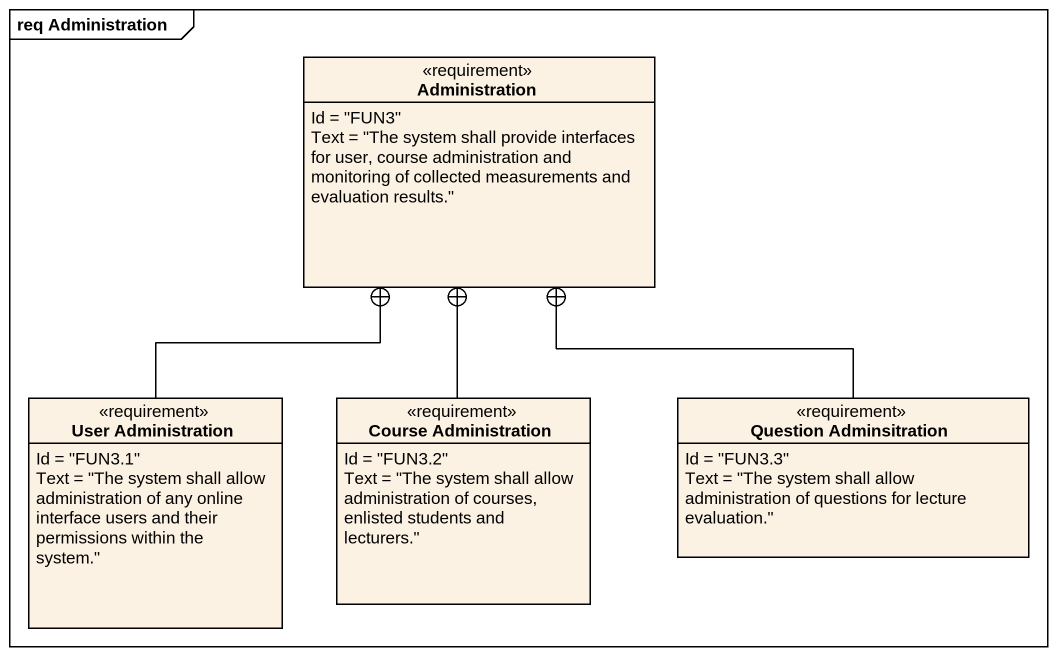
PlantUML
@startuml
mainframe req Administration
hide circle
hide empty members
class Administration <<requirement>> {
  Id = "FUN3"
  Text = "The system shall provide interfaces for user, course administration and monitoring of collected measurements and evaluation results."
}
class "User Administration" as User_Administration <<requirement>> {
  Id = "FUN3.1"
  Text = "The system shall allow administration of any online interface users and their permissions within the system."
}
class "Course Administration" as Course_Administration <<requirement>> {
  Id = "FUN3.2"
  Text = "The system shall allow administration of courses, enlisted students and lecturers."
}
class "Question Adminsitration" as Question_Adminsitration <<requirement>> {
  Id = "FUN3.3"
  Text = "The system shall allow administration of questions for lecture evaluation."
}
User_Administration -up-+ Administration
Course_Administration -up-+ Administration
Question_Adminsitration -up-+ Administration
@enduml
